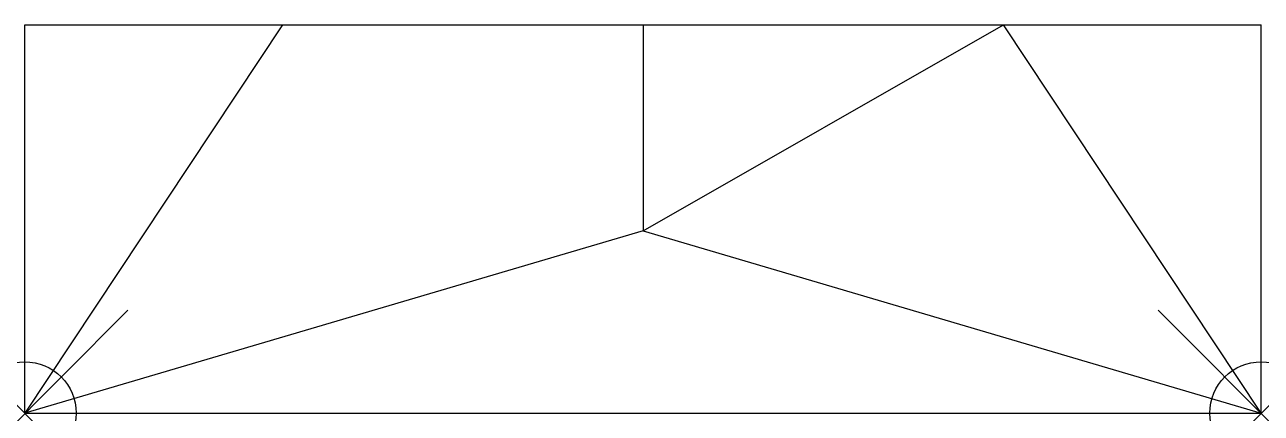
# Model space of a CAD drawing. Header units: metres. Extents: x 0 to 12, y -3.8 to 0.
import ezdxf

# ---------------------------------------------------------------- set-up
doc = ezdxf.new("R2010")
doc.units = ezdxf.units.M
doc.header["$PDMODE"] = 35

msp = doc.modelspace()

# ---------------------------------------------------------------- linework, layer by layer
at = {"linetype": 'Continuous'}
for p, q in [((0, 0), (2.5, 0)), ((0, -3.77), (0, 0)), ((2.5, 0), (0, -3.77)), ((2.5, 0), (6, 0)), ((6, 0), (9.5, 0)), ((6, 0), (6, -2)), ((6, -2), (9.5, 0)), ((9.5, 0), (12, 0)), ((12, -3.77), (9.5, 0)), ((12, -3.77), (12, 0)), ((6, -2), (0, -3.77)), ((6, -2), (12, -3.77)), ((0, -3.77), (12, -3.77))]:
    msp.add_line(p, q, dxfattribs=at)
for p in [(0, -3.77), (12, -3.77)]:
    msp.add_point(p, dxfattribs=at)

doc.saveas('drawing.dxf')
